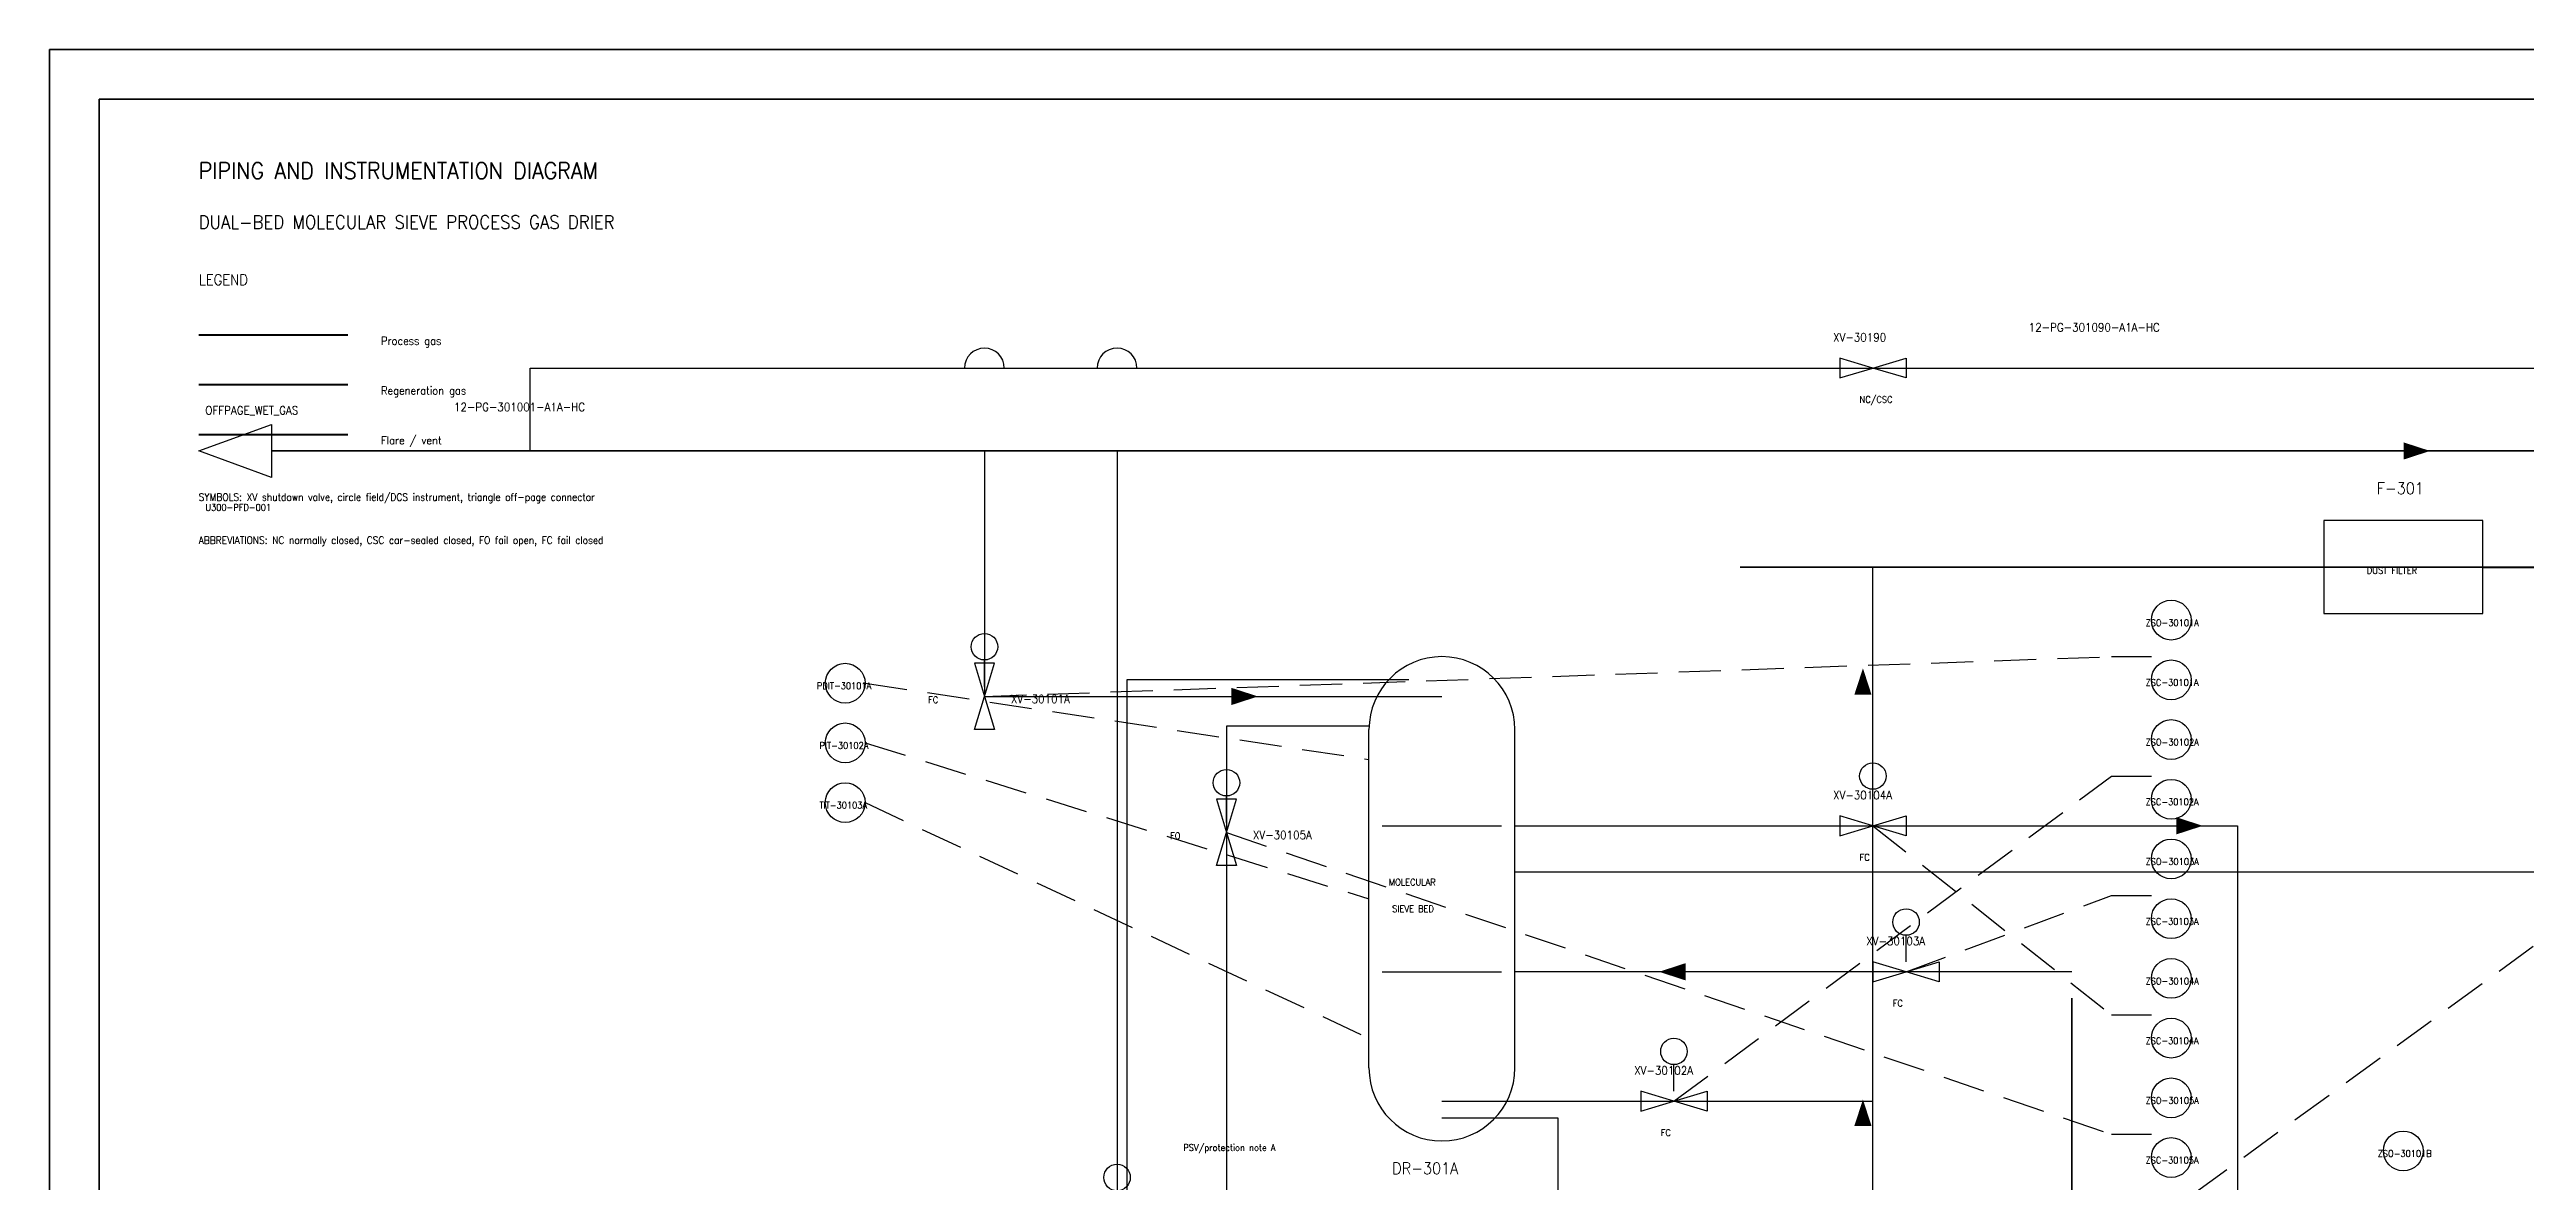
# Model space of a CAD drawing. Header units: metres. Extents: x 10 to 1179, y 10 to 831.
# Drawn here: x 10 to 757, y 490 to 831 of the extents above; entities that cross this region are included whole.
import ezdxf

# ---------------------------------------------------------------- set-up
doc = ezdxf.new("R2010")
doc.units = ezdxf.units.M
doc.linetypes.add('DASHED', pattern=[19.05, 12.7, -6.35])
for name, color, linetype in [('BORDER', 7, 'CONTINUOUS'), ('DRAIN', 7, 'CONTINUOUS'), ('EQUIPMENT', 7, 'CONTINUOUS'), ('FLARE_VENT', 7, 'CONTINUOUS'), ('INSTRUMENT', 7, 'CONTINUOUS'), ('PROCESS', 7, 'CONTINUOUS'), ('REGEN', 7, 'CONTINUOUS'), ('SIGNAL_ELECTRIC', 8, 'CONTINUOUS'), ('TEXT', 7, 'CONTINUOUS')]:
    doc.layers.add(name, color=color, linetype=linetype)
doc.styles.get("Standard").update_dxf_attribs({"font": 'STANDARD'})

msp = doc.modelspace()

# ---------------------------------------------------------------- linework, layer by layer
at = {"layer": 'BORDER', "lineweight": 35}
for points in [[(10, 10), (1179, 10), (1179, 831), (10, 831), (10, 10)], [(25, 25), (1164, 25), (1164, 816), (25, 816), (25, 25)]]:
    msp.add_lwpolyline(points, dxfattribs=at)
at = {"layer": 'DRAIN', "lineweight": 25}
msp.add_lwpolyline([(430, 509), (465, 509), (465, 163)], dxfattribs=at)
at = {"layer": 'EQUIPMENT'}
for p, q in [((408, 524), (408, 626)), ((452, 524), (452, 626)), ((412, 597), (448, 597)), ((412, 553), (448, 553))]:
    msp.add_line(p, q, dxfattribs=at)
msp.add_lwpolyline([(696, 661), (744, 661), (744, 689), (696, 689), (696, 661)], dxfattribs=at)
for centre, start, end in [((430, 626), 0, 180), ((430, 524), 180, 360)]:
    msp.add_arc(centre, 22, start, end, dxfattribs=at)
at = {"layer": 'FLARE_VENT', "lineweight": 60}
msp.add_lwpolyline([(55, 715), (100, 715)], dxfattribs=at)
at = {"layer": 'FLARE_VENT', "lineweight": 25}
for points in [[(420, 641), (335, 641), (335, 128)], [(408, 627), (365, 627), (365, 198)]]:
    msp.add_lwpolyline(points, dxfattribs=at)
at = {"layer": 'FLARE_VENT'}
for points in [[(362, 605), (365, 595), (368, 605), (362, 605)], [(362, 585), (365, 595), (368, 585), (362, 585)]]:
    msp.add_lwpolyline(points, dxfattribs=at)
at = {"layer": 'INSTRUMENT'}
for p, q in [((292, 639), (292, 647)), ((365, 598), (365, 606)), ((560, 600), (560, 608)), ((570, 556), (570, 564)), ((500, 517), (500, 525))]:
    msp.add_line(p, q, dxfattribs=at)
for centre, radius in [((650, 659), 6), ((292, 651), 4), ((250, 640), 6), ((650, 641), 6), ((250, 622), 6), ((650, 623), 6), ((365, 610), 4), ((560, 612), 4), ((250, 604), 6), ((650, 605), 6), ((650, 587), 6), ((570, 568), 4), ((650, 569), 6), ((650, 551), 6), ((650, 533), 6), ((500, 529), 4), ((650, 515), 6), ((650, 497), 6), ((720, 499), 6), ((332, 491), 4)]:
    msp.add_circle(centre, radius, dxfattribs=at)
at = {"layer": 'PROCESS', "lineweight": 60}
for points in [[(55, 745), (100, 745)], [(744, 675), (1086, 675)]]:
    msp.add_lwpolyline(points, dxfattribs=at)
at = {"layer": 'PROCESS', "lineweight": 25}
for points in [[(155, 710), (155, 735), (930, 735), (930, 675)], [(292, 710), (292, 636), (430, 636)], [(332, 710), (332, 476), (430, 476)], [(430, 514), (560, 514), (560, 675)], [(430, 354), (560, 354), (560, 675)], [(790, 675), (790, 583), (452, 583)]]:
    msp.add_lwpolyline(points, dxfattribs=at)
at = {"layer": 'PROCESS'}
for points in [[(550, 732), (560, 735), (550, 738), (550, 732)], [(570, 732), (560, 735), (570, 738), (570, 732)], [(55, 710), (77, 718), (77, 702), (55, 710)], [(289, 646), (292, 636), (295, 646), (289, 646)], [(289, 626), (292, 636), (295, 626), (289, 626)], [(490, 511), (500, 514), (490, 517), (490, 511)], [(510, 511), (500, 514), (510, 517), (510, 511)]]:
    msp.add_lwpolyline(points, dxfattribs=at)
at = {"layer": 'PROCESS', "lineweight": 35}
for points in [[(77, 710), (975, 710)], [(520, 675), (1086, 675)]]:
    msp.add_lwpolyline(points, dxfattribs=at)
at = {"layer": 'PROCESS'}
for centre in [(292, 735), (332, 735)]:
    msp.add_arc(centre, 6, 0, 180, dxfattribs=at)
for points in [[(728.06, 710), (720.06, 712.6), (720.06, 707.4)], [(557, 644.5), (554.4, 636.5), (559.6, 636.5)], [(374.5, 636), (366.5, 638.6), (366.5, 633.4)], [(557, 514.5), (554.4, 506.5), (559.6, 506.5)]]:
    msp.add_solid(points, dxfattribs=at)
at = {"layer": 'REGEN', "lineweight": 60}
msp.add_lwpolyline([(55, 730), (100, 730)], dxfattribs=at)
at = {"layer": 'REGEN'}
for points in [[(550, 594), (560, 597), (550, 600), (550, 594)], [(570, 594), (560, 597), (570, 600), (570, 594)], [(560, 550), (570, 553), (560, 556), (560, 550)], [(580, 550), (570, 553), (580, 556), (580, 550)]]:
    msp.add_lwpolyline(points, dxfattribs=at)
at = {"layer": 'REGEN', "lineweight": 25}
for points in [[(452, 597), (670, 597), (670, 245)], [(620, 553), (452, 553)]]:
    msp.add_lwpolyline(points, dxfattribs=at)
at = {"layer": 'REGEN', "lineweight": 35}
msp.add_lwpolyline([(289, 285), (620, 285), (620, 545)], dxfattribs=at)
at = {"layer": 'REGEN'}
for points in [[(659.5, 597), (651.5, 599.6), (651.5, 594.4)], [(495.5, 553), (503.5, 550.4), (503.5, 555.6)]]:
    msp.add_solid(points, dxfattribs=at)
at = {"layer": 'SIGNAL_ELECTRIC', "linetype": 'DASHED'}
for points in [[(292, 636), (632, 648), (644, 648)], [(256, 640), (408, 617)], [(256, 622), (408, 575)], [(500, 514), (632, 612), (644, 612)], [(256, 604), (408, 533)], [(365, 595), (632, 504), (644, 504)], [(560, 597), (632, 540), (644, 540)], [(790, 583), (632, 468), (644, 468)], [(570, 553), (632, 576), (644, 576)]]:
    msp.add_lwpolyline(points, dxfattribs=at)

# ---------------------------------------------------------------- texts
at = {"layer": 'TEXT'}
for s, height, p in [('PIPING AND INSTRUMENTATION DIAGRAM', 5, (55, 792)), ('DUAL-BED MOLECULAR SIEVE PROCESS GAS DRIER', 4, (55, 777)), ('LEGEND', 3.2, (55, 760)), ('12-PG-301090-A1A-HC', 2.5, (607, 746)), ('Process gas', 2.4, (110, 742)), ('XV-30190', 2.5, (548, 743)), ('Regeneration gas', 2.4, (110, 727)), ('NC/CSC', 2, (556, 724.5)), ('OFFPAGE_WET_GAS', 2.5, (57, 721)), ('12-PG-301001-A1A-HC', 2.5, (132, 722)), ('Flare / vent', 2.4, (110, 712)), ('SYMBOLS: XV shutdown valve, circle field/DCS instrument, triangle off-page connector', 2.2, (55, 695)), ('F-301', 3.5, (712, 697)), ('U300-PFD-001', 2, (57, 692)), ('ABBREVIATIONS: NC normally closed, CSC car-sealed closed, FO fail open, FC fail closed', 2.2, (55, 682)), ('DUST FILTER', 2, (709, 673)), ('ZSO-30101A', 2, (642.25, 657.2)), ('PDIT-30101A', 2, (241.47, 638.2)), ('FC', 2, (275, 634)), ('XV-30101A', 2.5, (300, 634)), ('ZSC-30101A', 2, (642.25, 639.2)), ('PIT-30102A', 2, (242.25, 620.2)), ('ZSO-30102A', 2, (642.25, 621.2)), ('XV-30104A', 2.5, (548, 605)), ('ZSC-30102A', 2, (642.25, 603.2)), ('TIT-30103A', 2, (242.25, 602.2)), ('FO', 2, (348, 593)), ('XV-30105A', 2.5, (373, 593)), ('FC', 2, (556, 586.5)), ('ZSO-30103A', 2, (642.25, 585.2)), ('MOLECULAR', 2, (414, 579)), ('SIEVE BED', 2, (415, 571)), ('ZSC-30103A', 2, (642.25, 567.2)), ('XV-30103A', 2.5, (558, 561)), ('ZSO-30104A', 2, (642.25, 549.2)), ('FC', 2, (566, 542.5)), ('ZSC-30104A', 2, (642.25, 531.2)), ('XV-30102A', 2.5, (488, 522)), ('ZSO-30105A', 2, (642.25, 513.2)), ('PSV/protection note A', 2, (352, 499)), ('FC', 2, (496, 503.5)), ('DR-301A', 3.5, (415, 492)), ('ZSC-30105A', 2, (642.25, 495.2)), ('ZSO-30101B', 2, (712.25, 497.2))]:
    msp.add_text(s, height=height, dxfattribs=at).set_placement(p)

doc.saveas('drawing.dxf')
